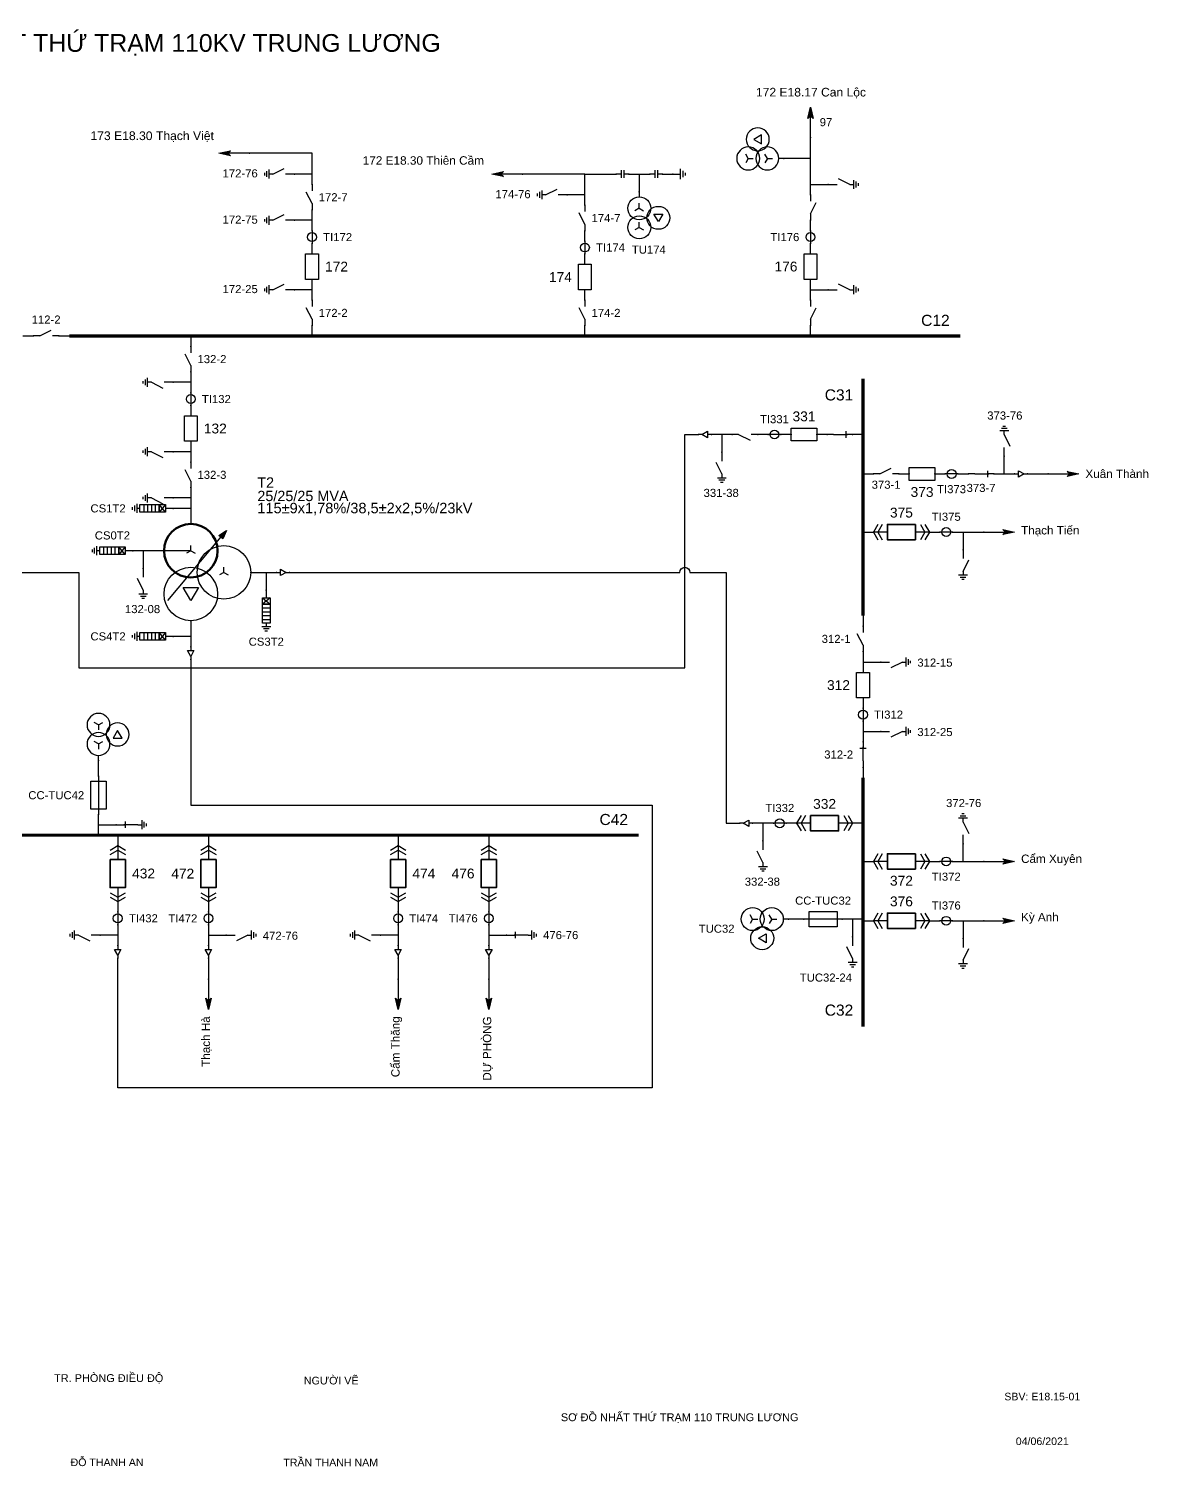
# Model space of a CAD drawing. Header units: millimetres. Extents: x -378 to 411, y 8 to 290.
# Drawn here: x 191.2 to 410.9, y 7.7 to 289.9 of the extents above; entities that cross this region are included whole.
import ezdxf

# ---------------------------------------------------------------- set-up
doc = ezdxf.new("R2010")
doc.units = ezdxf.units.MM
for name, color, linetype, lineweight in [('BUSBAR_110KV', 1, 'Continuous', 50), ('BUSBAR_22KV', 5, 'Continuous', 50), ('BUSBAR_35KV', 30, 'Continuous', 50), ('GROUND', 3, 'Continuous', 25), ('HV_110KV', 1, 'Continuous', 25), ('MV_22KV', 5, 'Continuous', 25), ('MV_35KV', 30, 'Continuous', 25)]:
    doc.layers.add(name, color=color, linetype=linetype, lineweight=lineweight)
doc.layers.add('SYM_PORTS', color=8, linetype='Continuous', plot=False)
doc.layers.add('TEXT', color=7, linetype='Continuous')
doc.styles.add('SLD_TEXT', font='arial.ttf')

# ---------------------------------------------------------------- blocks, each defined once
blk = doc.blocks.new('SYM_DISCONNECTOR_OPEN')
at = {"lineweight": 25}
for points in [[(0, -1.25), (-1.125, 1)], [(0, 2.5), (0, 1.25)], [(0, -1.25), (0, -2.5)]]:
    blk.add_lwpolyline(points, dxfattribs=at)
at = {"layer": 'SYM_PORTS'}
for p in [(0, 2.5), (0, -2.5)]:
    blk.add_point(p, dxfattribs=at)
blk.add_attdef('DEVICE_CODE', (1, -0.5), '', height=2)
blk = doc.blocks.new('SYM_EARTHING_SWITCH_OPEN')
at = {"lineweight": 25}
for points in [[(0, 3), (0, 1.25)], [(0, -1.25), (-1.125, 1)], [(-0.875, -2), (0.875, -2)], [(-0.5625, -2.4375), (0.5625, -2.4375)], [(0, -1.25), (0, -2)], [(-0.25, -2.875), (0.25, -2.875)]]:
    blk.add_lwpolyline(points, dxfattribs=at)
at = {"layer": 'SYM_PORTS'}
blk.add_point((0, 3), dxfattribs=at)
blk.add_attdef('DEVICE_CODE', (1.875, 0), '', height=2)
blk = doc.blocks.new('SYM_CIRCUIT_BREAKER')
at = {"lineweight": 25}
blk.add_lwpolyline([(-1.25, 2.5), (1.25, 2.5), (1.25, -2.5), (-1.25, -2.5)], close=True, dxfattribs=at)
at = {"layer": 'SYM_PORTS'}
for p in [(0, 2.5), (0, -2.5)]:
    blk.add_point(p, dxfattribs=at)
blk.add_attdef('DEVICE_CODE', (2.25, -0.5), '', height=2)
at = {"flags": 1}
blk.add_attdef('RATING', (2.25, -3.5), '', height=2, dxfattribs=at)
blk = doc.blocks.new('SYM_CURRENT_TRANSFORMER')
at = {"lineweight": 25}
blk.add_lwpolyline([(0, 1.25), (0, -1.25)], dxfattribs=at)
blk.add_circle((0, 0), 0.875, dxfattribs=at)
at = {"layer": 'SYM_PORTS'}
for p in [(0, 1.25), (0, -1.25)]:
    blk.add_point(p, dxfattribs=at)
blk.add_attdef('DEVICE_CODE', (1.875, -1.75), '', height=2)
at = {"flags": 1}
blk.add_attdef('RATIO', (1.875, -4.75), '', height=2, dxfattribs=at)
blk = doc.blocks.new('SYM_LINE_FEEDER_ARROW')
blk.add_hatch(color=7).paths.add_polyline_path([(0, -3), (-0.5, -0.75), (0, -1.25), (0.5, -0.75)])
at = {"lineweight": 25}
blk.add_lwpolyline([(0, 3), (0, -1.25)], dxfattribs=at)
blk.add_lwpolyline([(0, -3), (-0.5, -0.75), (0, -1.25), (0.5, -0.75)], close=True, dxfattribs=at)
at = {"layer": 'SYM_PORTS'}
blk.add_point((0, 3), dxfattribs=at)
blk.add_attdef('LINE_NAME', (1.5, 0), '', height=2)
blk = doc.blocks.new('SYM_COUPLING_CAPACITOR')
at = {"lineweight": 25}
for points in [[(-0.75, 0.25), (0.75, 0.25)], [(0, 1.25), (0, 0.25)], [(-0.75, -0.25), (0.75, -0.25)], [(0, -0.25), (0, -1.25)]]:
    blk.add_lwpolyline(points, dxfattribs=at)
at = {"layer": 'SYM_PORTS'}
for p in [(0, 1.25), (0, -1.25)]:
    blk.add_point(p, dxfattribs=at)
blk.add_attdef('DEVICE_CODE', (1.75, -1.75), '', height=2)
blk = doc.blocks.new('SYM_VOLTAGE_TRANSFORMER')
at = {"lineweight": 25}
for points in [[(0, 4.625), (0, 3.625)], [(0, 1.375), (-0.8625, 0.875)], [(0, 1.375), (0, 2.375)], [(0, 1.375), (0.8625, 0.875)], [(0, -2.375), (-0.8625, -2.875)], [(0, -2.375), (0, -1.375)], [(0, -2.375), (0.8625, -2.875)]]:
    blk.add_lwpolyline(points, dxfattribs=at)
blk.add_lwpolyline([(2.875, 0.25), (4.625, 0.25), (3.75, -1.25)], close=True, dxfattribs=at)
for centre in [(0, 1.375), (3.75, -0.5), (0, -2.375)]:
    blk.add_circle(centre, 2.25, dxfattribs=at)
at = {"layer": 'SYM_PORTS'}
blk.add_point((0, 4.625), dxfattribs=at)
blk.add_attdef('DEVICE_CODE', (7, 1.625), '', height=2)
at = {"flags": 1}
blk.add_attdef('RATIO', (7, -1.375), '', height=2, dxfattribs=at)
blk = doc.blocks.new('SYM_GROUND_SYMBOL')
at = {"lineweight": 25}
for points in [[(0, 1.25), (0, -0.25)], [(-1, -0.25), (1, -0.25)], [(-0.625, -0.75), (0.625, -0.75)], [(-0.25, -1.25), (0.25, -1.25)]]:
    blk.add_lwpolyline(points, dxfattribs=at)
at = {"layer": 'SYM_PORTS'}
blk.add_point((0, 1.25), dxfattribs=at)
blk = doc.blocks.new('SYM_SURGE_ARRESTER')
at = {"lineweight": 25}
for points in [[(0, 4), (0, 2.5)], [(-0.75, 2.5), (0.75, 1.25)], [(0.75, 2.5), (-0.75, 1.25)], [(-0.75, 0.5), (0.75, 0.5)], [(-0.75, -0.25), (0.75, -0.25)], [(-0.75, -1), (0.75, -1)], [(-0.75, -1.75), (0.75, -1.75)], [(0, -2.5), (0, -3.125)], [(-0.875, -3.125), (0.875, -3.125)], [(-0.5625, -3.5625), (0.5625, -3.5625)], [(-0.25, -4), (0.25, -4)]]:
    blk.add_lwpolyline(points, dxfattribs=at)
for points in [[(-0.75, 2.5), (0.75, 2.5), (0.75, 1.25), (-0.75, 1.25)], [(-0.75, 1.25), (0.75, 1.25), (0.75, -2.5), (-0.75, -2.5)]]:
    blk.add_lwpolyline(points, close=True, dxfattribs=at)
at = {"layer": 'SYM_PORTS'}
blk.add_point((0, 4), dxfattribs=at)
blk.add_attdef('DEVICE_CODE', (1.875, 1), '', height=2)
blk = doc.blocks.new('SYM_TRANSFORMER_3W')
blk.add_hatch(color=7).paths.add_polyline_path([(3.75, 8.25), (3.0125, 6.575), (2.2375, 7.225)])
at = {"lineweight": 25}
for points in [[(-7.75, -5.5), (3.0125, 7.35)], [(-3.25, 4.25), (-8.5, 4.25)], [(-3.25, 4.25), (-4.1125, 3.75)], [(-3.25, 4.25), (-3.25, 5.25)], [(-3.25, 4.25), (-2.3875, 3.75)], [(3.25, 0), (2.3875, -0.5)], [(3.25, 0), (3.25, 1)], [(3.25, 0), (4.1125, -0.5)]]:
    blk.add_lwpolyline(points, dxfattribs=at)
for points in [[(3.75, 8.25), (3.0125, 6.575), (2.2375, 7.225)], [(-4.75, -3), (-1.75, -3), (-3.25, -5.5)]]:
    blk.add_lwpolyline(points, close=True, dxfattribs=at)
at = {"lineweight": 50}
blk.add_circle((-3.25, 4.25), 5.25, dxfattribs=at)
at = {"lineweight": 25}
for centre in [(3.25, 0), (-3.25, -4.25)]:
    blk.add_circle(centre, 5.25, dxfattribs=at)
at = {"layer": 'SYM_PORTS'}
for p in [(-3.25, 9.5), (-8.5, 4.25), (8.5, 0), (-3.25, -9.5)]:
    blk.add_point(p, dxfattribs=at)
blk.add_attdef('DEVICE_CODE', (9.5, 6.5), '', height=2)
at = {"flags": 1}
for tag, p in [('POWER', (9.5, 3.5)), ('VOLTAGE_RATIO', (9.5, 0.5))]:
    blk.add_attdef(tag, p, '', height=2, dxfattribs=at)
blk = doc.blocks.new('SYM_CABLE_TERMINATION')
at = {"lineweight": 25}
blk.add_lwpolyline([(-0.625, 0.5), (0.625, 0.5), (0, -0.625)], close=True, dxfattribs=at)
for points in [[(0, 1.25), (0, 0.5)], [(0, -0.625), (0, -1.25)]]:
    blk.add_lwpolyline(points, dxfattribs=at)
at = {"layer": 'SYM_PORTS'}
for p in [(0, 1.25), (0, -1.25)]:
    blk.add_point(p, dxfattribs=at)
blk = doc.blocks.new('SYM_DISCONNECTOR_CLOSED')
at = {"lineweight": 25}
for points in [[(-0.625, 1.25), (0.625, 1.25)], [(0, 2.5), (0, 1.25)], [(0, -1.25), (0, 1.5)], [(0, -1.25), (0, -2.5)]]:
    blk.add_lwpolyline(points, dxfattribs=at)
at = {"layer": 'SYM_PORTS'}
for p in [(0, 2.5), (0, -2.5)]:
    blk.add_point(p, dxfattribs=at)
blk.add_attdef('DEVICE_CODE', (1.625, -0.5), '', height=2)
blk = doc.blocks.new('SYM_DRAWOUT_BREAKER')
at = {"lineweight": 25}
for points in [[(-1.5, 4.625), (0, 5.5), (1.5, 4.625)], [(-1.5, 3.75), (0, 4.625), (1.5, 3.75)], [(0, 5.5), (0, 2.75)], [(0, -2.75), (0, -5.5)], [(-1.5, -3.75), (0, -4.625), (1.5, -3.75)], [(-1.5, -4.625), (0, -5.5), (1.5, -4.625)]]:
    blk.add_lwpolyline(points, dxfattribs=at)
at = {"lineweight": 35}
blk.add_lwpolyline([(-1.5, 2.75), (1.5, 2.75), (1.5, -2.75), (-1.5, -2.75)], close=True, dxfattribs=at)
at = {"layer": 'SYM_PORTS'}
for p in [(0, 5.5), (0, -5.5)]:
    blk.add_point(p, dxfattribs=at)
blk.add_attdef('DEVICE_CODE', (2.5, 2.5), '', height=2)
at = {"flags": 1}
blk.add_attdef('RATING', (2.5, -0.5), '', height=2, dxfattribs=at)
blk = doc.blocks.new('SYM_FUSE_DISCONNECTOR')
at = {"lineweight": 25}
blk.add_lwpolyline([(0, 3.75), (0, -3.75)], dxfattribs=at)
blk.add_lwpolyline([(-1.5, 2.75), (1.5, 2.75), (1.5, -2.75), (-1.5, -2.75)], close=True, dxfattribs=at)
at = {"layer": 'SYM_PORTS'}
for p in [(0, 3.75), (0, -3.75)]:
    blk.add_point(p, dxfattribs=at)
blk.add_attdef('DEVICE_CODE', (2.5, 0.75), '', height=2)
at = {"flags": 1}
blk.add_attdef('RATING', (2.5, -2.25), '', height=2, dxfattribs=at)
blk = doc.blocks.new('SYM_EARTHING_SWITCH_CLOSED')
at = {"lineweight": 25}
for points in [[(0, 3), (0, 1.25)], [(-0.625, 1.25), (0.625, 1.25)], [(0, -1.25), (0, 1.5)], [(-0.875, -2), (0.875, -2)], [(-0.5625, -2.4375), (0.5625, -2.4375)], [(0, -1.25), (0, -2)], [(-0.25, -2.875), (0.25, -2.875)]]:
    blk.add_lwpolyline(points, dxfattribs=at)
at = {"layer": 'SYM_PORTS'}
blk.add_point((0, 3), dxfattribs=at)
blk.add_attdef('DEVICE_CODE', (1.875, 0), '', height=2)

msp = doc.modelspace()

# ---------------------------------------------------------------- linework, layer by layer
at = {"layer": 'BUSBAR_110KV', "const_width": 0.611}
msp.add_lwpolyline([(199.11, 229.6), (373.96, 229.6)], dxfattribs=at)
at = {"layer": 'BUSBAR_22KV', "const_width": 0.611}
msp.add_lwpolyline([(186.9, 131.6), (310.84, 131.6)], dxfattribs=at)
at = {"layer": 'BUSBAR_35KV', "const_width": 0.611}
for points in [[(354.88, 221.21), (354.88, 174.67)], [(354.88, 142.87), (354.88, 94)]]:
    msp.add_lwpolyline(points, dxfattribs=at)
at = {"layer": 'GROUND'}
msp.add_lwpolyline([(315.52, 261.39), (317.56, 261.39)], dxfattribs=at)
at = {"layer": 'HV_110KV'}
for points in [[(344.57, 264.46), (344.57, 268.54)], [(246.75, 261.39), (246.75, 265.48), (234.49, 265.48)], [(344.57, 264.46), (339.36, 264.46)], [(344.57, 259.35), (344.57, 264.46)], [(246.75, 261.39), (243.28, 261.39)], [(246.75, 259.35), (246.75, 261.39)], [(300.3, 261.39), (288.05, 261.39)], [(300.3, 257.31), (300.3, 261.39)], [(300.3, 261.39), (306.43, 261.39)], [(308.93, 261.39), (310.97, 261.39)], [(310.97, 261.39), (310.97, 257.92)], [(310.97, 261.39), (313.02, 261.39)], [(300.3, 257.31), (296.83, 257.31)], [(300.3, 255.27), (300.3, 257.31)], [(344.57, 257.31), (344.57, 259.35)], [(344.57, 259.35), (348.04, 259.35)], [(246.75, 252.31), (246.75, 254.35)], [(246.75, 252.31), (243.28, 252.31)], [(246.75, 250.27), (246.75, 252.31)], [(344.57, 250.27), (344.57, 252.31)], [(300.3, 248.22), (300.3, 250.27)], [(246.75, 245.72), (246.75, 247.77)], [(300.3, 243.68), (300.3, 245.72)], [(344.57, 245.72), (344.57, 247.77)], [(246.75, 238.68), (246.75, 240.72)], [(344.57, 238.68), (344.57, 240.72)], [(246.75, 238.68), (243.28, 238.68)], [(246.75, 236.64), (246.75, 238.68)], [(300.3, 236.64), (300.3, 238.68)], [(344.57, 236.64), (344.57, 238.68)], [(344.57, 238.68), (348.04, 238.68)], [(246.75, 229.6), (246.75, 231.64)], [(300.3, 229.6), (300.3, 231.64)], [(344.57, 229.6), (344.57, 231.64)], [(190.02, 229.6), (192.06, 229.6)], [(197.06, 229.6), (199.11, 229.6)], [(222.96, 229.6), (222.96, 227.55)], [(222.96, 220.51), (219.48, 220.51)], [(222.96, 222.55), (222.96, 220.51)], [(222.96, 220.51), (222.96, 218.47)], [(222.96, 215.97), (222.96, 213.92)], [(222.96, 208.92), (222.96, 206.88)], [(222.96, 206.88), (219.48, 206.88)], [(222.96, 206.88), (222.96, 204.84)], [(222.96, 197.8), (219.48, 197.8)], [(222.96, 199.84), (222.96, 197.8)], [(222.96, 197.8), (222.96, 195.75)], [(222.96, 195.75), (219.48, 195.75)], [(222.96, 195.75), (222.96, 192.69)], [(213.62, 187.44), (211.58, 187.44)], [(217.71, 187.44), (213.62, 187.44)], [(213.62, 187.44), (213.62, 183.97)]]:
    msp.add_lwpolyline(points, dxfattribs=at)
at = {"layer": 'MV_22KV'}
for points in [[(222.96, 173.69), (222.96, 170.63)], [(222.96, 170.63), (219.48, 170.63)], [(222.96, 170.63), (222.96, 168.58)], [(222.96, 166.08), (222.96, 163.38), (222.96, 137.48), (313.5, 137.48), (313.5, 81.98), (208.63, 81.98), (208.63, 104.72), (208.63, 107.42)], [(204.85, 143.18), (204.85, 146.25)], [(204.85, 133.64), (204.85, 135.68)], [(204.85, 131.6), (204.85, 133.64)], [(204.85, 133.64), (208.32, 133.64)], [(208.63, 131.6), (208.63, 129.55)], [(226.43, 131.6), (226.43, 129.55)], [(263.65, 131.6), (263.65, 129.55)], [(281.45, 131.6), (281.45, 129.55)], [(208.63, 118.55), (208.63, 116.51)], [(226.43, 118.55), (226.43, 116.51)], [(263.65, 118.55), (263.65, 116.51)], [(281.45, 118.55), (281.45, 116.51)], [(208.63, 114.01), (208.63, 111.97)], [(226.43, 114.01), (226.43, 111.97)], [(263.65, 114.01), (263.65, 111.97)], [(281.45, 114.01), (281.45, 111.97)], [(208.63, 111.97), (205.16, 111.97)], [(208.63, 111.97), (208.63, 109.92)], [(226.43, 111.97), (229.9, 111.97)], [(226.43, 111.97), (226.43, 109.92)], [(263.65, 111.97), (260.17, 111.97)], [(263.65, 111.97), (263.65, 109.92)], [(281.45, 111.97), (284.92, 111.97)], [(281.45, 111.97), (281.45, 109.92)], [(226.43, 107.42), (226.43, 103.34)], [(263.65, 107.42), (263.65, 103.34)], [(281.45, 107.42), (281.45, 103.34)]]:
    msp.add_lwpolyline(points, dxfattribs=at)
at = {"layer": 'MV_35KV'}
for points in [[(103.43, 183.19), (106.13, 183.19), (201, 183.19), (201, 164.48), (319.92, 164.48), (319.92, 210.26), (322.62, 210.26)], [(327.17, 210.26), (325.12, 210.26)], [(329.21, 210.26), (327.17, 210.26)], [(327.17, 210.26), (327.17, 206.78)], [(336.25, 210.26), (334.21, 210.26)], [(340.79, 210.26), (338.75, 210.26)], [(347.84, 210.26), (345.79, 210.26)], [(354.88, 210.26), (352.84, 210.26)], [(382.59, 202.51), (382.59, 205.98)], [(354.88, 202.51), (356.92, 202.51)], [(361.92, 202.51), (363.96, 202.51)], [(368.96, 202.51), (371.01, 202.51)], [(373.51, 202.51), (375.55, 202.51)], [(380.55, 202.51), (382.59, 202.51)], [(382.59, 202.51), (384.64, 202.51)], [(387.14, 202.51), (391.22, 202.51)], [(354.88, 191.11), (356.92, 191.11)], [(367.92, 191.11), (369.96, 191.11)], [(372.46, 191.11), (374.51, 191.11)], [(374.51, 191.11), (374.51, 187.64)], [(374.51, 191.11), (378.59, 191.11)], [(234.71, 183.19), (237.77, 183.19)], [(237.77, 183.19), (237.77, 179.72)], [(237.77, 183.19), (239.81, 183.19)], [(354.88, 174.67), (354.88, 172.63)], [(354.88, 167.63), (354.88, 165.59)], [(354.88, 165.59), (358.35, 165.59)], [(354.88, 165.59), (354.88, 163.54)], [(354.88, 158.54), (354.88, 156.5)], [(354.88, 154), (354.88, 151.96)], [(354.88, 151.96), (358.35, 151.96)], [(354.88, 151.96), (354.88, 149.91)], [(354.88, 144.91), (354.88, 142.87)], [(335.25, 133.93), (333.21, 133.93)], [(337.29, 133.93), (335.25, 133.93)], [(335.25, 133.93), (335.25, 130.45)], [(341.84, 133.93), (339.79, 133.93)], [(354.88, 133.93), (352.84, 133.93)], [(374.51, 126.43), (374.51, 129.9)], [(354.88, 126.43), (356.92, 126.43)], [(367.92, 126.43), (369.96, 126.43)], [(372.46, 126.43), (374.51, 126.43)], [(374.51, 126.43), (378.59, 126.43)], [(343.29, 115.11), (340.23, 115.11)], [(352.84, 115.11), (350.79, 115.11)], [(354.88, 115.11), (352.84, 115.11)], [(352.84, 115.11), (352.84, 111.64)], [(354.88, 114.78), (356.92, 114.78)], [(367.92, 114.78), (369.96, 114.78)], [(372.46, 114.78), (374.51, 114.78)], [(374.51, 114.78), (374.51, 111.31)], [(374.51, 114.78), (378.59, 114.78)]]:
    msp.add_lwpolyline(points, dxfattribs=at)
msp.add_lwpolyline([(242.31, 183.19), (245.01, 183.19), (318.92, 183.19, -1), (320.92, 183.19), (328.01, 183.19), (328.01, 133.93), (330.71, 133.93)], format="xyb", dxfattribs=at)

# ---------------------------------------------------------------- block references
at = {"layer": 'GROUND'}
for name, p, rotation in [('SYM_COUPLING_CAPACITOR', (314.27, 261.39), 270), ('SYM_GROUND_SYMBOL', (318.81, 261.39), 90)]:
    msp.add_blockref(name, p, dxfattribs=dict(at, rotation=rotation))
at = {"layer": 'HV_110KV'}
for name, p, rotation in [('SYM_LINE_FEEDER_ARROW', (344.57, 271.54), 180), ('SYM_LINE_FEEDER_ARROW', (231.49, 265.48), 270), ('SYM_LINE_FEEDER_ARROW', (285.05, 261.39), 270), ('SYM_COUPLING_CAPACITOR', (307.68, 261.39), 270)]:
    msp.add_blockref(name, p, dxfattribs=dict(at, rotation=rotation))
at = {"layer": 'HV_110KV', "xscale": -1}
for name, p, rotation in [('SYM_VOLTAGE_TRANSFORMER', (334.73, 264.46), 270), ('SYM_EARTHING_SWITCH_OPEN', (351.04, 259.35), 90), ('SYM_EARTHING_SWITCH_OPEN', (351.04, 238.68), 90)]:
    msp.add_blockref(name, p, dxfattribs=dict(at, rotation=rotation))
at = {"layer": 'HV_110KV'}
ref = msp.add_blockref('SYM_EARTHING_SWITCH_OPEN', (240.28, 261.39), dxfattribs=dict(at, rotation=270))
ref.add_attrib('DEVICE_CODE', '172-76', (229.19, 260.74), dxfattribs={"layer": 'TEXT', "height": 1.589, "style": 'SLD_TEXT'})
at = {"layer": 'HV_110KV', "xscale": -1}
for p in [(344.57, 254.81), (344.57, 234.14)]:
    msp.add_blockref('SYM_DISCONNECTOR_OPEN', p, dxfattribs=at)
at = {"layer": 'HV_110KV'}
ref = msp.add_blockref('SYM_DISCONNECTOR_OPEN', (246.75, 256.85), dxfattribs=at)
ref.add_attrib('DEVICE_CODE', '172-7', (248.06, 256.05), dxfattribs={"layer": 'TEXT', "height": 1.589, "style": 'SLD_TEXT'})
ref = msp.add_blockref('SYM_EARTHING_SWITCH_OPEN', (293.83, 257.31), dxfattribs=dict(at, rotation=270))
ref.add_attrib('DEVICE_CODE', '174-76', (282.74, 256.65), dxfattribs={"layer": 'TEXT', "height": 1.589, "style": 'SLD_TEXT'})
ref = msp.add_blockref('SYM_VOLTAGE_TRANSFORMER', (310.97, 253.3), dxfattribs=at)
ref.add_attrib('DEVICE_CODE', 'TU174', (309.52, 245.77), dxfattribs={"layer": 'TEXT', "height": 1.589, "style": 'SLD_TEXT'})
ref = msp.add_blockref('SYM_DISCONNECTOR_OPEN', (300.3, 252.77), dxfattribs=at)
ref.add_attrib('DEVICE_CODE', '174-7', (301.61, 251.97), dxfattribs={"layer": 'TEXT', "height": 1.589, "style": 'SLD_TEXT'})
ref = msp.add_blockref('SYM_EARTHING_SWITCH_OPEN', (240.28, 252.31), dxfattribs=dict(at, rotation=270))
ref.add_attrib('DEVICE_CODE', '172-75', (229.19, 251.65), dxfattribs={"layer": 'TEXT', "height": 1.589, "style": 'SLD_TEXT'})
ref = msp.add_blockref('SYM_CURRENT_TRANSFORMER', (246.75, 249.02), dxfattribs=at)
ref.add_attrib('DEVICE_CODE', 'TI172', (248.94, 248.22), dxfattribs={"layer": 'TEXT', "height": 1.589, "style": 'SLD_TEXT'})
ref = msp.add_blockref('SYM_CURRENT_TRANSFORMER', (344.57, 249.02), dxfattribs=at)
ref.add_attrib('DEVICE_CODE', 'TI176', (336.71, 248.23), dxfattribs={"layer": 'TEXT', "height": 1.589, "style": 'SLD_TEXT'})
ref = msp.add_blockref('SYM_CIRCUIT_BREAKER', (246.75, 243.22), dxfattribs=at)
ref.add_attrib('DEVICE_CODE', '172', (249.31, 242.26), dxfattribs={"layer": 'TEXT', "height": 1.931, "style": 'SLD_TEXT'})
ref = msp.add_blockref('SYM_CURRENT_TRANSFORMER', (300.3, 246.97), dxfattribs=at)
ref.add_attrib('DEVICE_CODE', 'TI174', (302.49, 246.18), dxfattribs={"layer": 'TEXT', "height": 1.589, "style": 'SLD_TEXT'})
ref = msp.add_blockref('SYM_CIRCUIT_BREAKER', (344.57, 243.22), dxfattribs=at)
ref.add_attrib('DEVICE_CODE', '176', (337.51, 242.27), dxfattribs={"layer": 'TEXT', "height": 1.932, "style": 'SLD_TEXT'})
ref = msp.add_blockref('SYM_CIRCUIT_BREAKER', (300.3, 241.18), dxfattribs=at)
ref.add_attrib('DEVICE_CODE', '174', (293.25, 240.21), dxfattribs={"layer": 'TEXT', "height": 1.931, "style": 'SLD_TEXT'})
ref = msp.add_blockref('SYM_EARTHING_SWITCH_OPEN', (240.28, 238.68), dxfattribs=dict(at, rotation=270))
ref.add_attrib('DEVICE_CODE', '172-25', (229.19, 238.02), dxfattribs={"layer": 'TEXT', "height": 1.589, "style": 'SLD_TEXT'})
ref = msp.add_blockref('SYM_DISCONNECTOR_OPEN', (246.75, 234.14), dxfattribs=at)
ref.add_attrib('DEVICE_CODE', '172-2', (248.06, 233.34), dxfattribs={"layer": 'TEXT', "height": 1.589, "style": 'SLD_TEXT'})
ref = msp.add_blockref('SYM_DISCONNECTOR_OPEN', (300.3, 234.14), dxfattribs=at)
ref.add_attrib('DEVICE_CODE', '174-2', (301.61, 233.34), dxfattribs={"layer": 'TEXT', "height": 1.589, "style": 'SLD_TEXT'})
ref = msp.add_blockref('SYM_DISCONNECTOR_OPEN', (194.56, 229.6), dxfattribs=dict(at, rotation=270))
ref.add_attrib('DEVICE_CODE', '112-2', (191.73, 232.03), dxfattribs={"layer": 'TEXT', "height": 1.589, "style": 'SLD_TEXT'})
ref = msp.add_blockref('SYM_DISCONNECTOR_OPEN', (222.96, 225.05), dxfattribs=at)
ref.add_attrib('DEVICE_CODE', '132-2', (224.27, 224.27), dxfattribs={"layer": 'TEXT', "height": 1.589, "style": 'SLD_TEXT'})
ref = msp.add_blockref('SYM_EARTHING_SWITCH_OPEN', (216.48, 220.51), dxfattribs=dict(at, xscale=-1, rotation=270))
ref.add_attrib('DEVICE_CODE', '132-25', (205.39, 219.6), dxfattribs={"layer": 'TEXT', "extrusion": (0, 0, -1), "height": 1.589, "style": 'SLD_TEXT'})
ref = msp.add_blockref('SYM_CURRENT_TRANSFORMER', (222.96, 217.22), dxfattribs=at)
ref.add_attrib('DEVICE_CODE', 'TI132', (225.14, 216.43), dxfattribs={"layer": 'TEXT', "height": 1.589, "style": 'SLD_TEXT'})
ref = msp.add_blockref('SYM_CIRCUIT_BREAKER', (222.96, 211.42), dxfattribs=at)
ref.add_attrib('DEVICE_CODE', '132', (225.52, 210.47), dxfattribs={"layer": 'TEXT', "height": 1.932, "style": 'SLD_TEXT'})
ref = msp.add_blockref('SYM_EARTHING_SWITCH_OPEN', (216.48, 206.88), dxfattribs=dict(at, xscale=-1, rotation=270))
ref.add_attrib('DEVICE_CODE', '132-35', (205.39, 205.97), dxfattribs={"layer": 'TEXT', "extrusion": (0, 0, -1), "height": 1.589, "style": 'SLD_TEXT'})
ref = msp.add_blockref('SYM_DISCONNECTOR_OPEN', (222.96, 202.34), dxfattribs=at)
ref.add_attrib('DEVICE_CODE', '132-3', (224.27, 201.55), dxfattribs={"layer": 'TEXT', "height": 1.589, "style": 'SLD_TEXT'})
ref = msp.add_blockref('SYM_TRANSFORMER_3W', (226.21, 183.19), dxfattribs=at)
ref.add_attrib('DEVICE_CODE', 'T2', (236.02, 199.83), dxfattribs={"layer": 'TEXT', "height": 2.013, "style": 'SLD_TEXT'})
ref = msp.add_blockref('SYM_EARTHING_SWITCH_OPEN', (216.48, 197.8), dxfattribs=dict(at, xscale=-1, rotation=270))
ref.add_attrib('DEVICE_CODE', '132-38', (205.39, 196.89), dxfattribs={"layer": 'TEXT', "extrusion": (0, 0, -1), "height": 1.589, "style": 'SLD_TEXT'})
ref = msp.add_blockref('SYM_SURGE_ARRESTER', (215.48, 195.75), dxfattribs=dict(at, rotation=270))
ref.add_attrib('DEVICE_CODE', 'CS1T2', (203.27, 194.96), dxfattribs={"layer": 'TEXT', "height": 1.589, "style": 'SLD_TEXT'})
ref = msp.add_blockref('SYM_SURGE_ARRESTER', (207.58, 187.44), dxfattribs=dict(at, rotation=270))
ref.add_attrib('DEVICE_CODE', 'CS0T2', (204.12, 189.65), dxfattribs={"layer": 'TEXT', "height": 1.589, "style": 'SLD_TEXT'})
ref = msp.add_blockref('SYM_EARTHING_SWITCH_OPEN', (213.62, 180.97), dxfattribs=at)
ref.add_attrib('DEVICE_CODE', '132-08', (210.04, 175.19), dxfattribs={"layer": 'TEXT', "height": 1.589, "style": 'SLD_TEXT'})
at = {"layer": 'MV_22KV'}
ref = msp.add_blockref('SYM_SURGE_ARRESTER', (215.48, 170.63), dxfattribs=dict(at, rotation=270))
ref.add_attrib('DEVICE_CODE', 'CS4T2', (203.27, 169.83), dxfattribs={"layer": 'TEXT', "height": 1.589, "style": 'SLD_TEXT'})
for name, p in [('SYM_CABLE_TERMINATION', (222.96, 167.33)), ('SYM_CABLE_TERMINATION', (208.63, 108.67)), ('SYM_CABLE_TERMINATION', (226.43, 108.67)), ('SYM_CABLE_TERMINATION', (263.65, 108.67)), ('SYM_CABLE_TERMINATION', (281.45, 108.67)), ('SYM_LINE_FEEDER_ARROW', (226.43, 100.34)), ('SYM_LINE_FEEDER_ARROW', (263.65, 100.34)), ('SYM_LINE_FEEDER_ARROW', (281.45, 100.34))]:
    msp.add_blockref(name, p, dxfattribs=at)
ref = msp.add_blockref('SYM_VOLTAGE_TRANSFORMER', (204.85, 150.87), dxfattribs=dict(at, xscale=-1, rotation=180))
ref.add_attrib('DEVICE_CODE', 'TUC42', (203.21, 156.83), dxfattribs={"layer": 'TEXT', "extrusion": (0, 0, -1), "height": 1.589, "style": 'SLD_TEXT'})
ref = msp.add_blockref('SYM_FUSE_DISCONNECTOR', (204.85, 139.43), dxfattribs=at)
ref.add_attrib('DEVICE_CODE', 'CC-TUC42', (191.07, 138.64), dxfattribs={"layer": 'TEXT', "height": 1.589, "style": 'SLD_TEXT'})
ref = msp.add_blockref('SYM_EARTHING_SWITCH_CLOSED', (211.32, 133.64), dxfattribs=dict(at, xscale=-1, rotation=90))
ref.add_attrib('DEVICE_CODE', 'TUC42-24', (215.51, 132.84), dxfattribs={"layer": 'TEXT', "extrusion": (0, 0, -1), "height": 1.589, "style": 'SLD_TEXT'})
ref = msp.add_blockref('SYM_DRAWOUT_BREAKER', (208.63, 124.05), dxfattribs=at)
ref.add_attrib('DEVICE_CODE', '432', (211.44, 123.1), dxfattribs={"layer": 'TEXT', "height": 1.932, "style": 'SLD_TEXT'})
ref = msp.add_blockref('SYM_DRAWOUT_BREAKER', (226.43, 124.05), dxfattribs=at)
ref.add_attrib('DEVICE_CODE', '472', (219.13, 123.08), dxfattribs={"layer": 'TEXT', "height": 1.931, "style": 'SLD_TEXT'})
ref = msp.add_blockref('SYM_DRAWOUT_BREAKER', (263.65, 124.05), dxfattribs=at)
ref.add_attrib('DEVICE_CODE', '474', (266.45, 123.09), dxfattribs={"layer": 'TEXT', "height": 1.934, "style": 'SLD_TEXT'})
ref = msp.add_blockref('SYM_DRAWOUT_BREAKER', (281.45, 124.05), dxfattribs=at)
ref.add_attrib('DEVICE_CODE', '476', (274.14, 123.1), dxfattribs={"layer": 'TEXT', "height": 1.932, "style": 'SLD_TEXT'})
ref = msp.add_blockref('SYM_CURRENT_TRANSFORMER', (208.63, 115.26), dxfattribs=at)
ref.add_attrib('DEVICE_CODE', 'TI432', (210.82, 114.48), dxfattribs={"layer": 'TEXT', "height": 1.589, "style": 'SLD_TEXT'})
ref = msp.add_blockref('SYM_CURRENT_TRANSFORMER', (226.43, 115.26), dxfattribs=at)
ref.add_attrib('DEVICE_CODE', 'TI472', (218.57, 114.46), dxfattribs={"layer": 'TEXT', "height": 1.589, "style": 'SLD_TEXT'})
ref = msp.add_blockref('SYM_CURRENT_TRANSFORMER', (263.65, 115.26), dxfattribs=at)
ref.add_attrib('DEVICE_CODE', 'TI474', (265.83, 114.47), dxfattribs={"layer": 'TEXT', "height": 1.589, "style": 'SLD_TEXT'})
ref = msp.add_blockref('SYM_CURRENT_TRANSFORMER', (281.45, 115.26), dxfattribs=at)
ref.add_attrib('DEVICE_CODE', 'TI476', (273.59, 114.48), dxfattribs={"layer": 'TEXT', "height": 1.589, "style": 'SLD_TEXT'})
at = {"layer": 'MV_22KV', "xscale": -1, "rotation": 270}
msp.add_blockref('SYM_EARTHING_SWITCH_OPEN', (257.17, 111.97), dxfattribs=at)
at = {"layer": 'MV_22KV'}
ref = msp.add_blockref('SYM_EARTHING_SWITCH_OPEN', (202.16, 111.97), dxfattribs=dict(at, xscale=-1, rotation=270))
ref.add_attrib('DEVICE_CODE', '432-38', (191.07, 111.06), dxfattribs={"layer": 'TEXT', "extrusion": (0, 0, -1), "height": 1.589, "style": 'SLD_TEXT'})
ref = msp.add_blockref('SYM_EARTHING_SWITCH_OPEN', (232.9, 111.97), dxfattribs=dict(at, rotation=90))
ref.add_attrib('DEVICE_CODE', '472-76', (237.09, 111.06), dxfattribs={"layer": 'TEXT', "height": 1.589, "style": 'SLD_TEXT'})
ref = msp.add_blockref('SYM_EARTHING_SWITCH_CLOSED', (287.92, 111.97), dxfattribs=dict(at, rotation=90))
ref.add_attrib('DEVICE_CODE', '476-76', (292.1, 111.18), dxfattribs={"layer": 'TEXT', "height": 1.589, "style": 'SLD_TEXT'})
at = {"layer": 'MV_35KV'}
ref = msp.add_blockref('SYM_CIRCUIT_BREAKER', (343.29, 210.26), dxfattribs=dict(at, rotation=270))
ref.add_attrib('DEVICE_CODE', '331', (341.05, 212.85), dxfattribs={"layer": 'TEXT', "height": 1.932, "style": 'SLD_TEXT'})
ref = msp.add_blockref('SYM_EARTHING_SWITCH_OPEN', (382.59, 208.98), dxfattribs=dict(at, rotation=180))
ref.add_attrib('DEVICE_CODE', '373-76', (379.26, 213.19), dxfattribs={"layer": 'TEXT', "height": 1.589, "style": 'SLD_TEXT'})
at = {"layer": 'MV_35KV', "xscale": -1, "rotation": 270}
for name, p in [('SYM_DISCONNECTOR_CLOSED', (350.34, 210.26)), ('SYM_DISCONNECTOR_OPEN', (331.71, 210.26))]:
    msp.add_blockref(name, p, dxfattribs=at)
at = {"layer": 'MV_35KV'}
ref = msp.add_blockref('SYM_CURRENT_TRANSFORMER', (337.5, 210.26), dxfattribs=dict(at, rotation=270))
ref.add_attrib('DEVICE_CODE', 'TI331', (334.66, 212.47), dxfattribs={"layer": 'TEXT', "height": 1.589, "style": 'SLD_TEXT'})
for name, p, rotation in [('SYM_CABLE_TERMINATION', (323.87, 210.26), 270), ('SYM_CABLE_TERMINATION', (385.89, 202.51), 90), ('SYM_LINE_FEEDER_ARROW', (394.22, 202.51), 90), ('SYM_LINE_FEEDER_ARROW', (381.59, 191.11), 90), ('SYM_CABLE_TERMINATION', (241.06, 183.19), 90), ('SYM_CABLE_TERMINATION', (331.96, 133.93), 270), ('SYM_LINE_FEEDER_ARROW', (381.59, 126.43), 90), ('SYM_LINE_FEEDER_ARROW', (381.59, 114.78), 90)]:
    msp.add_blockref(name, p, dxfattribs=dict(at, rotation=rotation))
ref = msp.add_blockref('SYM_EARTHING_SWITCH_OPEN', (327.17, 203.78), dxfattribs=at)
ref.add_attrib('DEVICE_CODE', '331-38', (323.59, 198), dxfattribs={"layer": 'TEXT', "height": 1.589, "style": 'SLD_TEXT'})
ref = msp.add_blockref('SYM_DISCONNECTOR_OPEN', (359.42, 202.51), dxfattribs=dict(at, rotation=270))
ref.add_attrib('DEVICE_CODE', '373-1', (356.58, 199.61), dxfattribs={"layer": 'TEXT', "height": 1.589, "style": 'SLD_TEXT'})
ref = msp.add_blockref('SYM_CIRCUIT_BREAKER', (366.46, 202.51), dxfattribs=dict(at, rotation=270))
ref.add_attrib('DEVICE_CODE', '373', (364.22, 198.01), dxfattribs={"layer": 'TEXT', "height": 1.932, "style": 'SLD_TEXT'})
ref = msp.add_blockref('SYM_CURRENT_TRANSFORMER', (372.26, 202.51), dxfattribs=dict(at, rotation=270))
ref.add_attrib('DEVICE_CODE', 'TI373', (369.42, 198.73), dxfattribs={"layer": 'TEXT', "height": 1.589, "style": 'SLD_TEXT'})
ref = msp.add_blockref('SYM_DISCONNECTOR_CLOSED', (378.05, 202.51), dxfattribs=dict(at, rotation=270))
ref.add_attrib('DEVICE_CODE', '373-7', (375.21, 198.98), dxfattribs={"layer": 'TEXT', "height": 1.589, "style": 'SLD_TEXT'})
ref = msp.add_blockref('SYM_DRAWOUT_BREAKER', (362.42, 191.11), dxfattribs=dict(at, rotation=270))
ref.add_attrib('DEVICE_CODE', '375', (360.17, 193.96), dxfattribs={"layer": 'TEXT', "height": 1.932, "style": 'SLD_TEXT'})
ref = msp.add_blockref('SYM_CURRENT_TRANSFORMER', (371.21, 191.11), dxfattribs=dict(at, rotation=270))
ref.add_attrib('DEVICE_CODE', 'TI375', (368.38, 193.32), dxfattribs={"layer": 'TEXT', "height": 1.589, "style": 'SLD_TEXT'})
at = {"layer": 'MV_35KV', "xscale": -1}
for p in [(374.51, 184.64), (374.51, 108.31)]:
    msp.add_blockref('SYM_EARTHING_SWITCH_OPEN', p, dxfattribs=at)
at = {"layer": 'MV_35KV'}
ref = msp.add_blockref('SYM_SURGE_ARRESTER', (237.77, 175.72), dxfattribs=at)
ref.add_attrib('DEVICE_CODE', 'CS3T2', (234.32, 168.79), dxfattribs={"layer": 'TEXT', "height": 1.589, "style": 'SLD_TEXT'})
ref = msp.add_blockref('SYM_DISCONNECTOR_OPEN', (354.88, 170.13), dxfattribs=at)
ref.add_attrib('DEVICE_CODE', '312-1', (346.77, 169.34), dxfattribs={"layer": 'TEXT', "height": 1.589, "style": 'SLD_TEXT'})
ref = msp.add_blockref('SYM_EARTHING_SWITCH_OPEN', (361.35, 165.59), dxfattribs=dict(at, rotation=90))
ref.add_attrib('DEVICE_CODE', '312-15', (365.54, 164.68), dxfattribs={"layer": 'TEXT', "height": 1.589, "style": 'SLD_TEXT'})
ref = msp.add_blockref('SYM_CIRCUIT_BREAKER', (354.88, 161.04), dxfattribs=at)
ref.add_attrib('DEVICE_CODE', '312', (347.82, 160.09), dxfattribs={"layer": 'TEXT', "height": 1.932, "style": 'SLD_TEXT'})
ref = msp.add_blockref('SYM_CURRENT_TRANSFORMER', (354.88, 155.25), dxfattribs=at)
ref.add_attrib('DEVICE_CODE', 'TI312', (357.06, 154.47), dxfattribs={"layer": 'TEXT', "height": 1.589, "style": 'SLD_TEXT'})
ref = msp.add_blockref('SYM_EARTHING_SWITCH_OPEN', (361.35, 151.96), dxfattribs=dict(at, rotation=90))
ref.add_attrib('DEVICE_CODE', '312-25', (365.54, 151.05), dxfattribs={"layer": 'TEXT', "height": 1.589, "style": 'SLD_TEXT'})
ref = msp.add_blockref('SYM_DISCONNECTOR_CLOSED', (354.88, 147.41), dxfattribs=at)
ref.add_attrib('DEVICE_CODE', '312-2', (347.27, 146.63), dxfattribs={"layer": 'TEXT', "height": 1.589, "style": 'SLD_TEXT'})
ref = msp.add_blockref('SYM_DRAWOUT_BREAKER', (347.34, 133.93), dxfattribs=dict(at, rotation=270))
ref.add_attrib('DEVICE_CODE', '332', (345.09, 136.77), dxfattribs={"layer": 'TEXT', "height": 1.932, "style": 'SLD_TEXT'})
ref = msp.add_blockref('SYM_EARTHING_SWITCH_OPEN', (374.51, 132.9), dxfattribs=dict(at, rotation=180))
ref.add_attrib('DEVICE_CODE', '372-76', (371.18, 137.11), dxfattribs={"layer": 'TEXT', "height": 1.589, "style": 'SLD_TEXT'})
ref = msp.add_blockref('SYM_CURRENT_TRANSFORMER', (338.54, 133.93), dxfattribs=dict(at, rotation=270))
ref.add_attrib('DEVICE_CODE', 'TI332', (335.71, 136.14), dxfattribs={"layer": 'TEXT', "height": 1.589, "style": 'SLD_TEXT'})
ref = msp.add_blockref('SYM_EARTHING_SWITCH_OPEN', (335.25, 127.45), dxfattribs=at)
ref.add_attrib('DEVICE_CODE', '332-38', (331.67, 121.67), dxfattribs={"layer": 'TEXT', "height": 1.589, "style": 'SLD_TEXT'})
ref = msp.add_blockref('SYM_DRAWOUT_BREAKER', (362.42, 126.43), dxfattribs=dict(at, rotation=270))
ref.add_attrib('DEVICE_CODE', '372', (360.17, 121.68), dxfattribs={"layer": 'TEXT', "height": 1.932, "style": 'SLD_TEXT'})
ref = msp.add_blockref('SYM_CURRENT_TRANSFORMER', (371.21, 126.43), dxfattribs=dict(at, rotation=270))
ref.add_attrib('DEVICE_CODE', 'TI372', (368.38, 122.65), dxfattribs={"layer": 'TEXT', "height": 1.589, "style": 'SLD_TEXT'})
ref = msp.add_blockref('SYM_FUSE_DISCONNECTOR', (347.04, 115.11), dxfattribs=dict(at, rotation=270))
ref.add_attrib('DEVICE_CODE', 'CC-TUC32', (341.56, 117.95), dxfattribs={"layer": 'TEXT', "height": 1.589, "style": 'SLD_TEXT'})
ref = msp.add_blockref('SYM_DRAWOUT_BREAKER', (362.42, 114.78), dxfattribs=dict(at, rotation=270))
ref.add_attrib('DEVICE_CODE', '376', (360.17, 117.63), dxfattribs={"layer": 'TEXT', "height": 1.932, "style": 'SLD_TEXT'})
ref = msp.add_blockref('SYM_CURRENT_TRANSFORMER', (371.21, 114.78), dxfattribs=dict(at, rotation=270))
ref.add_attrib('DEVICE_CODE', 'TI376', (368.38, 116.99), dxfattribs={"layer": 'TEXT', "height": 1.589, "style": 'SLD_TEXT'})
ref = msp.add_blockref('SYM_VOLTAGE_TRANSFORMER', (335.6, 115.11), dxfattribs=dict(at, rotation=270))
ref.add_attrib('DEVICE_CODE', 'TUC32', (322.64, 112.44), dxfattribs={"layer": 'TEXT', "height": 1.589, "style": 'SLD_TEXT'})
ref = msp.add_blockref('SYM_EARTHING_SWITCH_OPEN', (352.84, 108.64), dxfattribs=at)
ref.add_attrib('DEVICE_CODE', 'TUC32-24', (342.47, 102.84), dxfattribs={"layer": 'TEXT', "height": 1.589, "style": 'SLD_TEXT'})

# ---------------------------------------------------------------- texts
at = {"layer": 'TEXT', "attachment_point": 7, "style": 'SLD_TEXT'}
for s, insert, char_height in [('SƠ ĐỒ NHẤT THỨ TRẠM 110KV TRUNG LƯƠNG', (160.07, 284.63), 3.4785), ('172 E18.17 Can Lộc', (333.88, 276.25), 1.6946), ('97', (346.38, 270.76), 1.589), ('173 E18.30 Thạch Việt', (203.27, 267.69), 1.705), ('172 E18.30 Thiên Cầm', (256.69, 263.21), 1.6573), ('C12', (366.29, 231.55), 2.183), ('C31', (347.37, 216.91), 2.184), ('Xuân Thành', (398.53, 201.7), 1.639), ('25/25/25 MVA', (236.02, 197.15), 2.0218), ('115±9x1,78%/38,5±2x2,5%/23kV', (236.02, 194.42), 2.0455), ('Thạch Tiến', (385.9, 190.27), 1.639), ('C42', (303.17, 133.55), 2.183), ('Cẩm Xuyên', (385.9, 125.65), 1.639), ('Kỳ Anh', (385.9, 114.2), 1.639), ('C32', (347.37, 96.12), 2.184), ('TR. PHÒNG ĐIỀU ĐỘ', (196.13, 23.89), 1.5349), ('NGƯỜI VẼ', (245.14, 23.73), 1.509), ('SBV: E18.15-01', (382.61, 20.61), 1.4877), ('SƠ ĐỒ NHẤT THỨ TRẠM 110 TRUNG LƯƠNG', (295.58, 16.2), 1.5386), ('04/06/2021', (384.86, 11.83), 1.488), ('ĐỖ THANH AN', (199.37, 7.7), 1.4877), ('TRẦN THANH NAM', (241.12, 7.69), 1.4877)]:
    msp.add_mtext(s, dxfattribs=dict(at, insert=insert, char_height=char_height))
at = {"layer": 'TEXT', "char_height": 1.639, "attachment_point": 7, "rotation": 90, "style": 'SLD_TEXT'}
for s, insert in [('Thạch Hà', (227.08, 86.11)), ('Cẩm Thăng', (264.43, 84.07)), ('DỰ PHÒNG', (282.29, 83.39))]:
    msp.add_mtext(s, dxfattribs=dict(at, insert=insert))

doc.saveas('drawing.dxf')
